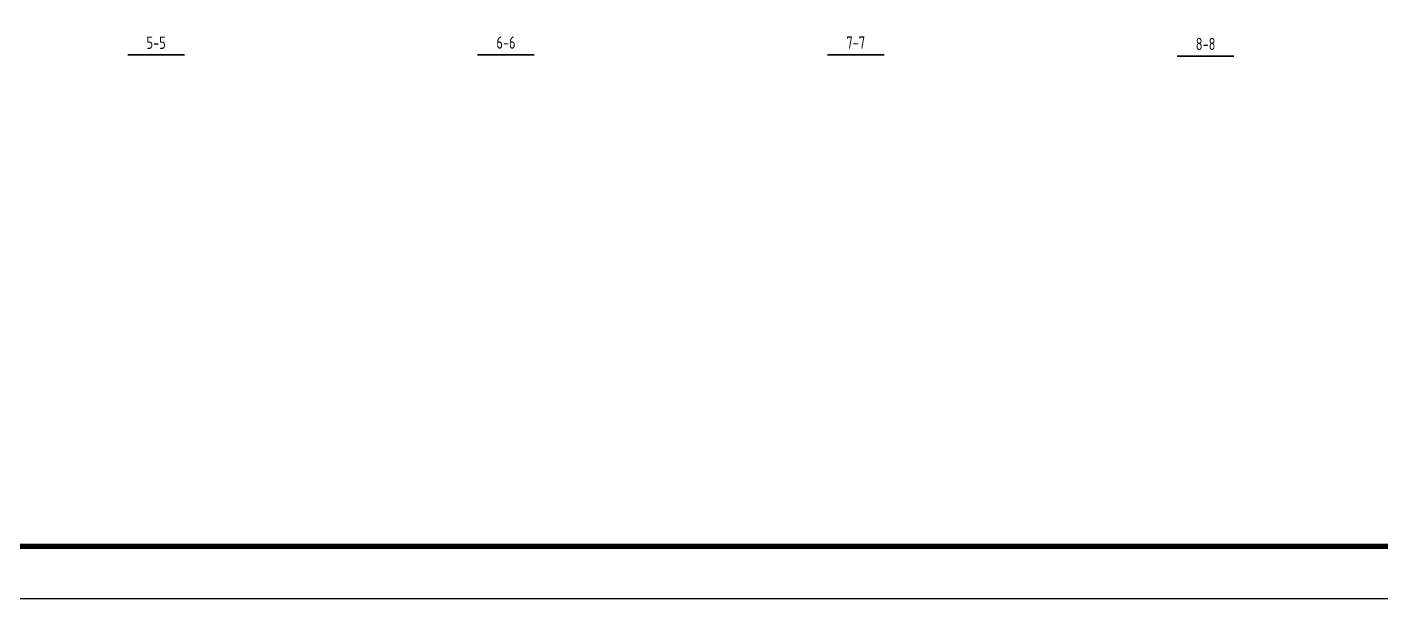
# Model space of a CAD drawing. Header units: millimetres. Extents: x 6950065 to 7140129, y 16284814 to 19754034.
# Drawn here: x 7027443 to 7066144, y 18010034 to 18026367 of the extents above; entities that cross this region are included whole.
import ezdxf
from ezdxf.enums import TextEntityAlignment as Align

# ---------------------------------------------------------------- set-up
doc = ezdxf.new("R2010")
doc.units = ezdxf.units.MM
doc.header["$LTSCALE"] = 1500
doc.header["$MEASUREMENT"] = 0
doc.layers.add('10', color=7, linetype='Continuous', lineweight=35)
doc.layers.add('C型钢', color=6, linetype='Continuous')
doc.layers.add('TK', color=4, linetype='Continuous')
doc.styles.add('FromPkpm', font='Pkpmeng', dxfattribs={"width": 0.7, "bigfont": 'hztxt'})

# ---------------------------------------------------------------- blocks, each defined once
blk = doc.blocks.new('GeYuanFrame_74287576', base_point=(20.09, 4.53))
at = {"layer": 'TK'}
blk.add_lwpolyline([(20.09, 4.53), (20.09, 598.53), (861.09, 598.53), (861.09, 4.53)], close=True, dxfattribs=at)
at = {"layer": 'TK', "const_width": 1}
blk.add_lwpolyline([(45.09, 588.53), (851.09, 588.53), (851.09, 14.53), (45.09, 14.53)], close=True, dxfattribs=at)

msp = doc.modelspace()

# ---------------------------------------------------------------- linework, layer by layer
at = {"layer": '10', "lineweight": 35, "ltscale": 100}
for p, q in [((7030322.4, 18025570.5), (7031942.4, 18025570.5)), ((7040322.4, 18025575.5), (7041942.4, 18025575.5)), ((7050322.4, 18025575.5), (7051942.4, 18025575.5)), ((7060322.4, 18025534.3), (7061942.4, 18025534.3))]:
    msp.add_line(p, q, dxfattribs=at)

# ---------------------------------------------------------------- block references
at = {"layer": 'C型钢', "color": 3, "xscale": 150, "yscale": 150, "zscale": 150}
msp.add_blockref('GeYuanFrame_74287576', (6980400.9, 18010033.8), dxfattribs=at)

# ---------------------------------------------------------------- texts
at = {"layer": '10', "lineweight": 25, "style": 'FromPkpm', "width": 0.77}
for s, p in [('5-5', (7031132.4, 18025920.5)), ('6-6', (7041132.4, 18025925.5)), ('7-7', (7051132.4, 18025925.5)), ('8-8', (7061132.4, 18025884.3))]:
    msp.add_text(s, height=350, dxfattribs=at).set_placement(p, align=Align.MIDDLE_CENTER)

doc.saveas('drawing.dxf')
